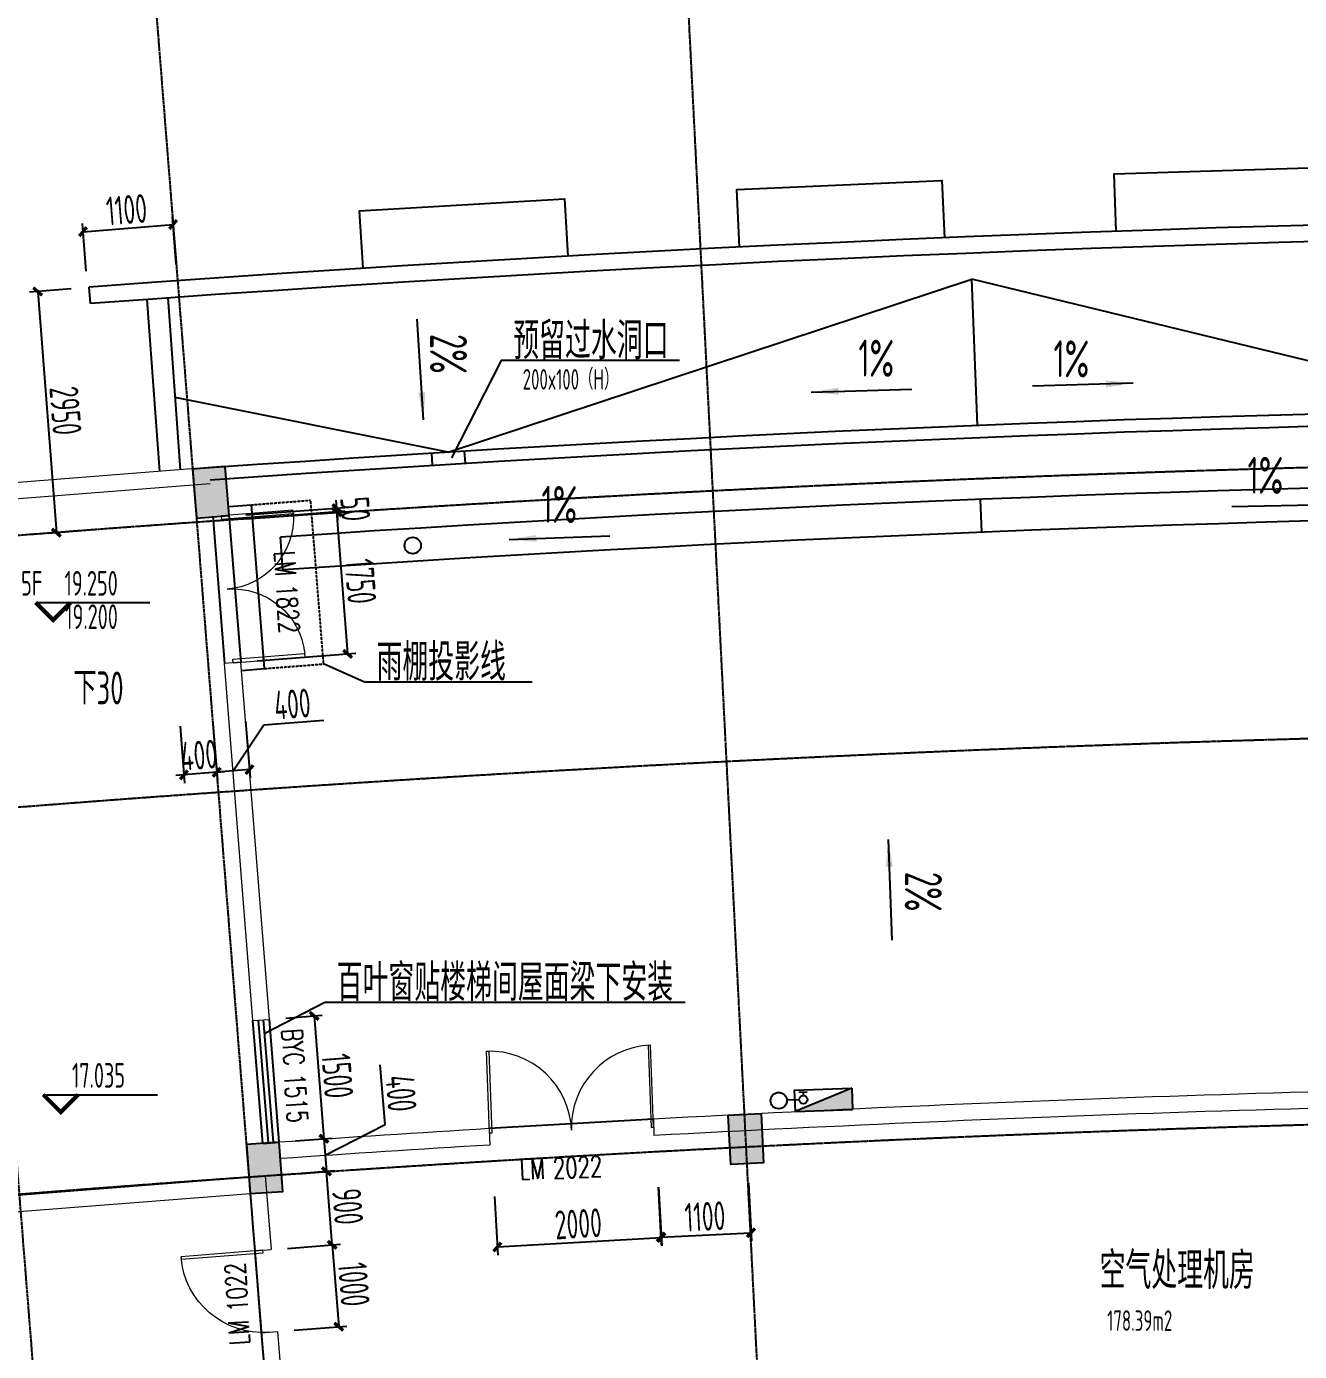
# Model space of a CAD drawing. Header units: millimetres. Extents: x 11536546 to 24947533, y -12764720 to -6308891.
# Drawn here: x 11754336 to 11769832, y -6388363 to -6372229 of the extents above; entities that cross this region are included whole.
import ezdxf
from ezdxf.enums import TextEntityAlignment as Align

# ---------------------------------------------------------------- set-up
doc = ezdxf.new("R2010")
doc.units = ezdxf.units.MM
doc.header["$LTSCALE"] = 10
for name, pattern in [('A2-RG-AXIS$0$CENTER', [2, 1.25, -0.25, 0.25, -0.25]), ('A2-RG-AXIS$0$DOTE', [2.42, 2, -0.2, 0.02, -0.2]), ('A2-RI-F5$0$HIDDEN', [0.375, 0.25, -0.125])]:
    doc.linetypes.add(name, pattern=pattern)
for name, color, linetype in [('A2-RB-F5$0$A-DIMS-100', 1, 'Continuous'), ('A2-RG-AXIS$0$A-GRID', 1, 'A2-RG-AXIS$0$CENTER'), ('A2-RI-F5$0$$0$AUDIT_D_120618114340-341', 1, 'Continuous'), ('A2-RI-F5$0$$1$A-SYMB-AREA', 4, 'Continuous'), ('A2-RI-F5$0$$1$A-SYMB-NAME', 4, 'Continuous'), ('A2-RI-F5$0$$2$A-SYMB', 4, 'Continuous'), ('A2-RI-F5$0$0P-FE-FH-P', 41, 'A2-RI-F5$0$YJdef_FE-FH_LINE_F'), ('A2-RI-F5$0$0P-FE-FH-V', 141, 'Continuous'), ('A2-RI-F5$0$0P-FE-HY', 141, 'Continuous'), ('A2-RI-F5$0$A-GLAZ', 140, 'Continuous'), ('A2-RI-F5$0$A-HATH', 9, 'Continuous'), ('A2-RI-F5$0$A-ROOF-DRAN', 175, 'Continuous'), ('A2-RI-F5$0$A-ROOF-EDGE', 2, 'Continuous'), ('A2-RI-F5$0$A-SYMB', 4, 'Continuous'), ('A2-RI-F5$0$A-SYMB-AREA', 4, 'Continuous'), ('A2-RI-F5$0$A-SYMB-DOOR', 4, 'Continuous'), ('A2-RI-F5$0$A-SYMB-NAME', 4, 'Continuous'), ('A2-RI-F5$0$an-door', 2, 'Continuous'), ('A2-RI-F5$0$AUDIT_D_120618114340-408', 50, 'Continuous'), ('A2-RS-F5$0$A-HATH-GRAY', 8, 'Continuous'), ('A2-RS-F5$0$A-WALL-CONC', 6, 'Continuous')]:
    doc.layers.add(name, color=color, linetype=linetype)
doc.layers.add('A2-RI-F5$0$A-DOOR', color=32, linetype='Continuous', lineweight=5)
doc.layers.add('A2-RI-F5$0$A-WALL', color=7, linetype='Continuous', lineweight=5)
doc.styles.add('A2-RB-F5$0$XD2008', font='hzs.shx', dxfattribs={"width": 0.7, "bigfont": 'hztxt.shx'})
doc.styles.add('A2-RI-F5$0$$0$XD2008', font='hzs.shx', dxfattribs={"width": 0.7, "bigfont": 'hztxt.shx'})
doc.styles.add('A2-RI-F5$0$$1$ECADI', font='hzs.shx', dxfattribs={"width": 0.7, "bigfont": 'hztxt.shx'})
doc.styles.add('A2-RI-F5$0$ECADI', font='hzs.shx', dxfattribs={"width": 0.7, "bigfont": 'hztxt.shx'})
doc.styles.add('A2-RI-F5$0$ECADI-TXT', font='simplex.shx', dxfattribs={"bigfont": 'hztxt.shx'})
doc.styles.add('A2-RI-F5$0$hz1', font='hzs.shx', dxfattribs={"width": 0.75, "bigfont": 'hztxt.shx'})
doc.linetypes.add('A2-RI-F5$0$YJdef_FE-FH_LINE_F', pattern='A,4,-0.2,["F",A2-RI-F5$0$hz1,S=0.2,R=0,X=-0.1,Y=-0.1],-0.1', length=4.3)
doc.dimstyles.new('A2-RB-F5$0$XD100$0', dxfattribs={"dimscale": 100, "dimtxt": 3.5, "dimasz": 1, "dimexe": 1, "dimexo": 2, "dimgap": 0.5, "dimtad": 1, "dimdec": 0, "dimdsep": 46, "dimtxsty": 'A2-RB-F5$0$XD2008', "dimblk1": 'A2-RB-F5$0$_ArchTick', "dimblk2": 'A2-RB-F5$0$_ArchTick', "dimsah": 1, "dimcen": 2.5, "dimclrt": 4, "dimaunit": 1, "dimadec": 0, "dimazin": 0, "dimtfac": 1, "dimtdec": 0, "dimtix": 1, "dimtmove": 1, "dimatfit": 3, "dimfxl": 0, "dimtolj": 1, "dimtzin": 0, "dimarcsym": 0})

# ---------------------------------------------------------------- blocks, each defined once
blk = doc.blocks.new('A2-RS-F5')
at = {"layer": 'A2-RS-F5$0$A-HATH-GRAY', "ltscale": 3}
h = blk.add_hatch(color=256, dxfattribs=at)
h.paths.add_polyline_path([(11842322, -6391691), (11842713, -6391773), (11842589, -6392360), (11842198, -6392278)])
h.paths.add_polyline_path([(11833592, -6389988), (11833986, -6390056), (11833883, -6390647), (11833489, -6390579)])
h.paths.add_polyline_path([(11824745, -6389130), (11824835, -6388536), (11825230, -6388596), (11825140, -6389190)])
h.paths.add_polyline_path([(11852697, -6394780), (11853087, -6394870), (11853221, -6394285), (11852832, -6394195)])
h.paths.add_polyline_path([(11847879, -6393631), (11848268, -6393725), (11848409, -6393141), (11848020, -6393048)])
h.paths.add_polyline_path([(11854621, -6386809), (11855011, -6386899), (11855146, -6386314), (11854756, -6386224)])
h.paths.add_polyline_path([(11849801, -6385659), (11850189, -6385753), (11850330, -6385169), (11849941, -6385076)])
h.paths.add_polyline_path([(11850762, -6402796), (11851151, -6402890), (11851291, -6402306), (11850902, -6402213)])
h.paths.add_polyline_path([(11845946, -6401652), (11846335, -6401745), (11846475, -6401162), (11846086, -6401068)])
h.paths.add_polyline_path([(11840458, -6400444), (11840849, -6400527), (11840973, -6399940), (11840581, -6399857)])
h.paths.add_polyline_path([(11831998, -6398793), (11832391, -6398865), (11832498, -6398274), (11832105, -6398203)])
h.paths.add_polyline_path([(11823494, -6397385), (11823890, -6397445), (11823979, -6396852), (11823584, -6396792)])
h.paths.add_polyline_path([(11793833, -6381539), (11794232, -6381564), (11794271, -6380965), (11793872, -6380940)])
h.paths.add_polyline_path([(11801616, -6382017), (11802015, -6382043), (11802054, -6381444), (11801655, -6381419)])
h.paths.add_polyline_path([(11801857, -6378275), (11802256, -6378301), (11802294, -6377702), (11801895, -6377676)])
h.paths.add_polyline_path([(11794074, -6377796), (11794473, -6377822), (11794512, -6377223), (11794112, -6377197)])
h.paths.add_polyline_path([(11800792, -6394842), (11801191, -6394867), (11801229, -6394268), (11800830, -6394243)])
h.paths.add_polyline_path([(11793208, -6394376), (11793607, -6394402), (11793646, -6393803), (11793247, -6393778)])
h.paths.add_polyline_path([(11801032, -6391099), (11801431, -6391125), (11801470, -6390526), (11801071, -6390500)])
h.paths.add_polyline_path([(11793782, -6385445), (11794182, -6385471), (11794143, -6386069), (11793744, -6386044)])
h.paths.add_polyline_path([(11789498, -6385266), (11789898, -6385280), (11789877, -6385880), (11789477, -6385866)])
h.paths.add_polyline_path([(11780626, -6385086), (11781026, -6385086), (11781027, -6385686), (11780627, -6385686)])
h.paths.add_polyline_path([(11771756, -6385156), (11772156, -6385150), (11772167, -6385749), (11771767, -6385756)])
h.paths.add_polyline_path([(11762877, -6385486), (11763277, -6385465), (11763307, -6386064), (11762908, -6386085)])
h.paths.add_polyline_path([(11789181, -6394211), (11789581, -6394225), (11789602, -6393625), (11789202, -6393611)])
h.paths.add_polyline_path([(11780564, -6394035), (11780964, -6394037), (11780967, -6393437), (11780567, -6393435)])
h.paths.add_polyline_path([(11771944, -6394106), (11772344, -6394097), (11772331, -6393497), (11771931, -6393506)])
h.paths.add_polyline_path([(11752786, -6395149), (11753185, -6395118), (11753137, -6394520), (11752739, -6394551)])
h.paths.add_polyline_path([(11756405, -6378216), (11756804, -6378185), (11756756, -6377587), (11756357, -6377618)])
h.paths.add_polyline_path([(11793449, -6390634), (11793848, -6390659), (11793887, -6390061), (11793487, -6390035)])
h.paths.add_polyline_path([(11763331, -6394424), (11763730, -6394404), (11763700, -6393805), (11763300, -6393825)])
h.paths.add_polyline_path([(11751470, -6378602), (11751869, -6378570), (11751821, -6377972), (11751422, -6378003)])
h.paths.add_polyline_path([(11757057, -6386441), (11757456, -6386413), (11757410, -6385815), (11757012, -6385843)])
h.paths.add_polyline_path([(11752124, -6386826), (11752523, -6386794), (11752475, -6386196), (11752077, -6386228)])
h.paths.add_polyline_path([(11757522, -6394777), (11757921, -6394747), (11757872, -6394149), (11757473, -6394179)])
at = {"layer": 'A2-RS-F5$0$A-WALL-CONC'}
blk.add_lwpolyline([(11762877, -6385486), (11763277, -6385465), (11763307, -6386064), (11762908, -6386085)], close=True, dxfattribs=at)
for points in [[(11756405, -6378216), (11756804, -6378185), (11756756, -6377587), (11756357, -6377618)], [(11757057, -6386441), (11757456, -6386413), (11757410, -6385815), (11757012, -6385843)]]:
    blk.add_3dface(points, dxfattribs=at)
blk = doc.blocks.new('A2-RG-AXIS')
at = {"layer": 'A2-RG-AXIS$0$A-GRID', "linetype": 'A2-RG-AXIS$0$DOTE'}
for p, q in [((11764241.9, -6408445.8), (11762206, -6368297.4)), ((11755647.6, -6368696.2), (11757669.8, -6394116.9)), ((11756043.3, -6408979.7), (11752855.5, -6368906.3))]:
    blk.add_line(p, q, dxfattribs=at)
for radius in [323300, 316700, 313400, 308700]:
    blk.add_arc((11778730.7, -6694178.7), radius, 75.589285, 95.407644, dxfattribs=at)
blk = doc.blocks.new('A2-RI-F5$0$A$C2779201F')
for points in [[(0, 0), (0, 1000), (30, 1000), (30, 0)], [(2000, 0), (2000, 1000), (1970, 1000), (1970, 0)]]:
    blk.add_lwpolyline(points, close=True)
for centre, start, end in [((0, 0), 0, 90), ((2000, 0), 90, 180)]:
    blk.add_arc(centre, 1000, start, end)
blk = doc.blocks.new('A2-RI-F5$0$A$C52472CCE')
blk.add_lwpolyline([(0, 0), (0, 1000), (30, 1000), (30, 0)], close=True)
blk.add_arc((0, 0), 1000, 0, 90)
blk = doc.blocks.new('A2-RI-F5$0$5erhfh')
at = {"layer": 'A2-RI-F5$0$A-SYMB-AREA', "style": 'A2-RI-F5$0$ECADI', "width": 0.7}
blk.add_attdef('340M2', text='', height=2.5, dxfattribs=at).set_placement((0, 1.25), align=Align.MIDDLE_LEFT)
at = {"layer": 'A2-RI-F5$0$A-SYMB-NAME', "style": 'A2-RI-F5$0$ECADI', "width": 0.7}
blk.add_attdef('CHINESENAME', (-12.29, 3.09), '', height=4.5, dxfattribs=at)
blk = doc.blocks.new('A2-RI-F5$0$$2$ECADI-TAG-HGHT（国标）')
at = {"color": 1}
blk.add_line((-2.12, 2.12), (11.77, 2.12), dxfattribs=at)
at = {"color": 1, "const_width": 0.5}
blk.add_lwpolyline([(-2.12, 2.12), (0, 0), (2.12, 2.12)], dxfattribs=at)
at = {"style": 'A2-RI-F5$0$$0$XD2008', "width": 0.7}
blk.add_attdef('FL', text='', height=3, dxfattribs=at).set_placement((-2.69, 2.97), align=Align.RIGHT)
for tag, p in [('F.F.L.', (2.28, 2.97)), ('T.O.S.', (2.28, -1.1))]:
    blk.add_attdef(tag, p, '', height=3, dxfattribs=at)
blk = doc.blocks.new('A2-RI-F5$0$ECADI-TAG-DOOR')
blk = doc.blocks.new('A2-RI-F5$0$$0$5erhfh')
at = {"layer": 'A2-RI-F5$0$$1$A-SYMB-AREA', "style": 'A2-RI-F5$0$$1$ECADI', "width": 0.7}
blk.add_attdef('340M2', text='', height=2.5, dxfattribs=at).set_placement((0, 1.25), align=Align.MIDDLE_LEFT)
at = {"layer": 'A2-RI-F5$0$$1$A-SYMB-NAME', "style": 'A2-RI-F5$0$$1$ECADI', "width": 0.7}
blk.add_attdef('CHINESENAME', (-12.29, 3.09), '', height=4.5, dxfattribs=at)
blk = doc.blocks.new('A2-RI-F5$0$dfvdf')
at = {"layer": 'A2-RI-F5$0$A-DOOR', "extrusion": (0, 0, -1)}
for p, q in [((11322470, -6189197), (11322470, -6188320)), ((11322515, -6188320), (11322470, -6188320)), ((11322515, -6189197), (11322515, -6188320)), ((11324225, -6189197), (11324225, -6188320)), ((11324225, -6188320), (11324270, -6188320)), ((11324270, -6189197), (11324270, -6188320)), ((11322470, -6189197), (11322515, -6189197)), ((11324270, -6189197), (11324225, -6189197))]:
    blk.add_line(p, q, dxfattribs=at)
for centre, start, end in [((-11322493, -6189197), 91.4693, 180), ((-11324248, -6189197), 0, 88.5307)]:
    blk.add_arc(centre, 878, start, end, dxfattribs=at)
blk = doc.blocks.new('A2-RI-F5$0$A$C6F954C98')
at = {"extrusion": (0, 0, -1)}
blk.add_hatch(color=256, dxfattribs=at).paths.add_polyline_path([(-260, 700), (0, 0), (0, 700)])
for p, q in [((260, 700), (0, 700)), ((0, 0), (0, 700)), ((260, 700), (0, 0)), ((260, 0), (260, 700)), ((260, 0), (0, 0)), ((231, 106, 0), (191, 106, 0)), ((231, 156, 0), (231, 56, 0))]:
    blk.add_line(p, q, dxfattribs=at)
blk.add_circle((-141, 106, 0), 50, dxfattribs=at)
blk = doc.blocks.new('A2-RI-F5')
at = {"layer": 'A2-RI-F5$0$$0$AUDIT_D_120618114340-341'}
for p, q in [((11759168, -6377017), (11759091, -6375792)), ((11767808, -6376573), (11766581, -6376610)), ((11763888, -6376682), (11765115, -6376647)), ((11770236, -6378052), (11769008, -6378079)), ((11760210, -6378476), (11761437, -6378433)), ((11764826, -6382128), (11764869, -6383355))]:
    blk.add_line(p, q, dxfattribs=at)
at = {"layer": 'A2-RI-F5$0$$0$AUDIT_D_120618114340-341', "extrusion": (0, 0, -1)}
for points in [[(-11767474, -6376539), (-11767476, -6376623), (-11767812, -6376573)], [(-11759191, -6376683), (-11759107, -6376687), (-11759168, -6377021)], [(-11764219, -6376628), (-11764222, -6376712), (-11763884, -6376682)], [(-11760541, -6378421), (-11760545, -6378505), (-11760207, -6378477)], [(-11764881, -6382459), (-11764797, -6382462), (-11764825, -6382124)]]:
    blk.add_solid(points, dxfattribs=at)
at = {"layer": 'A2-RI-F5$0$0P-FE-FH-P'}
blk.add_line((11763742, -6385299, 0), (11763593, -6385304, 0), dxfattribs=at)
at = {"layer": 'A2-RI-F5$0$0P-FE-FH-V'}
blk.add_circle((11763493, -6385308, 0), 100, dxfattribs=at)
at = {"layer": 'A2-RI-F5$0$A-GLAZ'}
for p, q in [((11757211, -6385829), (11757092, -6384333)), ((11757281, -6385823), (11757162, -6384328)), ((11757341, -6385820), (11757222, -6384325)), ((11757411, -6385815), (11757292, -6384320))]:
    blk.add_line(p, q, dxfattribs=at)
at = {"layer": 'A2-RI-F5$0$A-HATH', "linetype": 'A2-RI-F5$0$HIDDEN'}
for p, q in [((11757076, -6378054), (11757794, -6377997)), ((11757953, -6379991), (11757794, -6377997)), ((11757235, -6380048), (11757953, -6379991))]:
    blk.add_line(p, q, dxfattribs=at)
at = {"layer": 'A2-RI-F5$0$A-HATH', "color": 1}
blk.add_line((11757211, -6385829), (11757411, -6385815), dxfattribs=at)
at = {"layer": 'A2-RI-F5$0$A-ROOF-DRAN'}
for p, q in [((11759469, -6377414), (11765842, -6375305)), ((11765914, -6377088), (11765842, -6375305)), ((11772363, -6376893), (11765842, -6375305)), ((11759469, -6377414), (11756144, -6376746)), ((11759678, -6377551), (11759669, -6377402)), ((11759279, -6377576), (11759270, -6377426)), ((11765967, -6378387), (11765950, -6377987)), ((11757458, -6378845), (11757426, -6378447))]:
    blk.add_line(p, q, dxfattribs=at)
blk.add_circle((11759038, -6378549), 100, dxfattribs=at)
for radius, start, end in [(316450, 87.24265, 93.86023), (316050, 87.24385, 93.85936)]:
    blk.add_arc((11778731, -6694179), radius, start, end, dxfattribs=at)
at = {"layer": 'A2-RI-F5$0$A-ROOF-EDGE'}
for p, q in [((11755114, -6375603), (11755099, -6375403)), ((11755958, -6377646), (11755806, -6375552)), ((11756056, -6375534), (11756207, -6377626))]:
    blk.add_line(p, q, dxfattribs=at)
for points in [[(11767601, -6374723), (11767577, -6374023), (11770076, -6373946), (11770095, -6374645)], [(11763016, -6374915), (11762982, -6374216), (11765480, -6374103), (11765509, -6374802)], [(11758435, -6375174), (11758391, -6374475), (11760887, -6374326), (11760926, -6375025)]]:
    blk.add_lwpolyline(points, dxfattribs=at)
for centre, radius, start, end in [((11778731, -6694179), 319650, 76.75688, 94.23968), ((11778731, -6694179), 319450, 76.75688, 94.23968), ((11778730, -6694179), 317350, 87.22277, 94.00603), ((11778730, -6694179), 317200, 87.22321, 94.00603)]:
    blk.add_arc(centre, radius, start, end, dxfattribs=at)
at = {"layer": 'A2-RI-F5$0$A-SYMB'}
for points in [[(11762286, -6376298), (11760116, -6376298), (11759511, -6377481)], [(11760490, -6380212), (11758452, -6380212), (11757953, -6379991)], [(11762352, -6384112), (11757967, -6384112), (11757231, -6384497)]]:
    blk.add_lwpolyline(points, dxfattribs=at)
at = {"layer": 'A2-RI-F5$0$A-WALL'}
for p, q in [((11756756, -6377584), (11751422, -6378001)), ((11756572, -6377798), (11751637, -6378185)), ((11756946, -6379971), (11756746, -6379986)), ((11757092, -6384333), (11756746, -6379986)), ((11757292, -6384320), (11756946, -6379971)), ((11757092, -6384333), (11757292, -6384320)), ((11761967, -6385534), (11761973, -6385734)), ((11759969, -6385649), (11759977, -6385849)), ((11752307, -6386610), (11757243, -6386226)), ((11757243, -6386226), (11757314, -6387123)), ((11752331, -6386809), (11757059, -6386441)), ((11757059, -6386441), (11757115, -6387139)), ((11757115, -6387139), (11757314, -6387123)), ((11757194, -6388136), (11757393, -6388120)), ((11757194, -6388136), (11757673, -6394164)), ((11757393, -6388120), (11757905, -6394552))]:
    blk.add_line(p, q, dxfattribs=at)
for radius, start, end in [(309100, 90.62031, 93.10898), (308900, 90.62031, 93.10976), (309100, 93.47982, 93.95509), (308900, 93.48061, 93.95458)]:
    blk.add_arc((11778731, -6694179), radius, start, end, dxfattribs=at)
at = {"layer": 'A2-RI-F5$0$an-door'}
for p, q in [((11761967, -6385534), (11759969, -6385649)), ((11757115, -6387139), (11757194, -6388136))]:
    blk.add_line(p, q, dxfattribs=at)
at = {"layer": 'A2-RI-F5$0$AUDIT_D_120618114340-408'}
for p, q in [((11756797, -6378076), (11757076, -6378054)), ((11757235, -6380048), (11757076, -6378054)), ((11756749, -6379986), (11756607, -6378192)), ((11756948, -6379970), (11756805, -6378176)), ((11756956, -6380070), (11757235, -6380048))]:
    blk.add_line(p, q, dxfattribs=at)
ref = blk.add_blockref('A2-RI-F5$0$5erhfh', (11761491, -6376590), dxfattribs=dict(xscale=100, yscale=100, zscale=100))
ref.add_attrib('340M2', '200x100（H）', (11760376, -6376651), dxfattribs={"layer": 'A2-RI-F5$0$A-SYMB-AREA', "height": 250, "style": 'A2-RI-F5$0$ECADI', "width": 0.7})
ref.add_attrib('CHINESENAME', '预留过水洞口', (11760261, -6376281), dxfattribs={"layer": 'A2-RI-F5$0$A-SYMB-NAME', "height": 450, "style": 'A2-RI-F5$0$ECADI', "width": 0.7})
ref = blk.add_blockref('A2-RI-F5$0$5erhfh', (11758896, -6376504), dxfattribs=dict(xscale=99.99999999968374, yscale=99.99999999968374, zscale=99.99999999968374, rotation=269.5617199320547))
ref.add_attrib('CHINESENAME', '2%%%', (11759250, -6375972), dxfattribs={"layer": 'A2-RI-F5$0$A-SYMB-NAME', "height": 450, "rotation": 269.5617, "style": 'A2-RI-F5$0$ECADI', "width": 0.7})
ref = blk.add_blockref('A2-RI-F5$0$5erhfh', (11764994, -6376847), dxfattribs=dict(xscale=99.99999999968374, yscale=99.99999999968374, zscale=99.99999999968374, rotation=359.5617199320547))
ref.add_attrib('CHINESENAME', '1%%%', (11764461, -6376492), dxfattribs={"layer": 'A2-RI-F5$0$A-SYMB-NAME', "height": 450, "rotation": 359.5617, "style": 'A2-RI-F5$0$ECADI', "width": 0.7})
ref = blk.add_blockref('A2-RI-F5$0$5erhfh', (11767369, -6376854), dxfattribs=dict(xscale=99.99999999968374, yscale=99.99999999968374, zscale=99.99999999968374, rotation=359.5617199320547))
ref.add_attrib('CHINESENAME', '1%%%', (11766836, -6376500), dxfattribs={"layer": 'A2-RI-F5$0$A-SYMB-NAME', "height": 450, "rotation": 359.5617, "style": 'A2-RI-F5$0$ECADI', "width": 0.7})
ref = blk.add_blockref('A2-RI-F5$0$5erhfh', (11769730, -6378272), dxfattribs=dict(xscale=99.99999999968374, yscale=99.99999999968374, zscale=99.99999999968374, rotation=359.5617199320547))
ref.add_attrib('CHINESENAME', '1%%%', (11769198, -6377918), dxfattribs={"layer": 'A2-RI-F5$0$A-SYMB-NAME', "height": 450, "rotation": 359.5617, "style": 'A2-RI-F5$0$ECADI', "width": 0.7})
ref = blk.add_blockref('A2-RI-F5$0$5erhfh', (11761136, -6378626), dxfattribs=dict(xscale=99.99999999968374, yscale=99.99999999968374, zscale=99.99999999968374, rotation=359.5617199320547))
ref.add_attrib('CHINESENAME', '1%%%', (11760603, -6378272), dxfattribs={"layer": 'A2-RI-F5$0$A-SYMB-NAME', "height": 450, "rotation": 359.5617, "style": 'A2-RI-F5$0$ECADI', "width": 0.7})
ref = blk.add_blockref('A2-RI-F5$0$5erhfh', (11759827, -6380504), dxfattribs=dict(xscale=100, yscale=100, zscale=100))
ref.add_attrib('CHINESENAME', '雨棚投影线', (11758597, -6380195), dxfattribs={"layer": 'A2-RI-F5$0$A-SYMB-NAME', "height": 450, "style": 'A2-RI-F5$0$ECADI', "width": 0.7})
ref = blk.add_blockref('A2-RI-F5$0$$0$5erhfh', (11756481, -6381529), dxfattribs=dict(xscale=100, yscale=100, zscale=100))
ref.add_attrib('CHINESENAME', '下30', (11754907, -6380483), dxfattribs={"layer": 'A2-RI-F5$0$$1$A-SYMB-NAME', "height": 400, "style": 'A2-RI-F5$0$$1$ECADI', "width": 0.7})
ref = blk.add_blockref('A2-RI-F5$0$5erhfh', (11764676, -6383053), dxfattribs=dict(xscale=99.99999999968374, yscale=99.99999999968374, zscale=99.99999999968374, rotation=269.5617199320547))
ref.add_attrib('CHINESENAME', '2%%%', (11765030, -6382521), dxfattribs={"layer": 'A2-RI-F5$0$A-SYMB-NAME', "height": 450, "rotation": 269.5617, "style": 'A2-RI-F5$0$ECADI', "width": 0.7})
ref = blk.add_blockref('A2-RI-F5$0$5erhfh', (11759341, -6384405), dxfattribs=dict(xscale=100, yscale=100, zscale=100))
ref.add_attrib('CHINESENAME', '百叶窗贴楼梯间屋面梁下安装', (11758112, -6384096), dxfattribs={"layer": 'A2-RI-F5$0$A-SYMB-NAME', "height": 450, "style": 'A2-RI-F5$0$ECADI', "width": 0.7})
ref = blk.add_blockref('A2-RI-F5$0$5erhfh', (11768283, -6390236), dxfattribs=dict(xscale=100, yscale=100, zscale=100))
ref.add_attrib('340M2', '178.39m2', (11767491, -6388112), dxfattribs={"layer": 'A2-RI-F5$0$A-SYMB-AREA', "height": 250, "style": 'A2-RI-F5$0$ECADI', "width": 0.7})
ref.add_attrib('CHINESENAME', '空气处理机房', (11767398, -6387602), dxfattribs={"layer": 'A2-RI-F5$0$A-SYMB-NAME', "height": 450, "style": 'A2-RI-F5$0$ECADI', "width": 0.7})
at = {"layer": 'A2-RI-F5$0$$2$A-SYMB'}
ref = blk.add_blockref('A2-RI-F5$0$$2$ECADI-TAG-HGHT（国标）', (11754660, -6379456), dxfattribs=dict(at, xscale=100, yscale=100, zscale=100))
ref.add_attrib('F.F.L.', '19.250', (11754798, -6379159), dxfattribs={"layer": '0', "height": 300, "style": 'A2-RI-F5$0$$0$XD2008', "width": 0.7})
ref.add_attrib('T.O.S.', '19.200', (11754807, -6379566), dxfattribs={"layer": '0', "height": 300, "style": 'A2-RI-F5$0$$0$XD2008', "width": 0.7})
ref.add_attrib('FL', '5F', dxfattribs={"layer": '0', "height": 300, "style": 'A2-RI-F5$0$$0$XD2008', "width": 0.7}).set_placement((11754529, -6379159), align=Align.RIGHT)
ref = blk.add_blockref('A2-RI-F5$0$$2$ECADI-TAG-HGHT（国标）', (11754752, -6385448), dxfattribs=dict(at, xscale=100, yscale=100, zscale=100))
ref.add_attrib('F.F.L.', '17.035', (11754889, -6385151), dxfattribs={"layer": '0', "height": 300, "style": 'A2-RI-F5$0$$0$XD2008', "width": 0.7})
at = {"layer": 'A2-RI-F5$0$0P-FE-HY', "xscale": -1, "rotation": 272.1761152538535}
blk.add_blockref('A2-RI-F5$0$A$C6F954C98', (11763692, -6385441), dxfattribs=at)
at = {"layer": 'A2-RI-F5$0$A-DOOR'}
for name, p, rotation in [('A2-RI-F5$0$dfvdf', (17011162, 5407196), 274.6328433318953), ('A2-RI-F5$0$A$C2779201F', (11759971, -6385706), 2.080137995462094)]:
    blk.add_blockref(name, p, dxfattribs=dict(at, rotation=rotation))
at = {"layer": 'A2-RI-F5$0$A-DOOR', "xscale": -0.9999999999999993, "rotation": 94.44762071450997}
blk.add_blockref('A2-RI-F5$0$A$C52472CCE', (11757214, -6387131), dxfattribs=at)
at = {"layer": 'A2-RI-F5$0$A-SYMB-DOOR'}
ref = blk.add_blockref('A2-RI-F5$0$ECADI-TAG-DOOR', (11756658, -6379209), dxfattribs=dict(at, xscale=99.99999999929805, yscale=99.99999999929805, zscale=99.99999999929805, rotation=273.8232281912934))
ref.add_attrib('门窗主编号1', 'LM', dxfattribs={"height": 250, "rotation": 273.8232, "style": 'A2-RI-F5$0$ECADI-TXT', "width": 0.7}).set_placement((11757370, -6378931), align=Align.RIGHT)
ref.add_attrib('门窗主编号2', '1822', (11757372, -6379030, 333), dxfattribs={"height": 250, "rotation": 273.8232, "style": 'A2-RI-F5$0$ECADI-TXT', "width": 0.7})
ref = blk.add_blockref('A2-RI-F5$0$ECADI-TAG-DOOR', (11756759, -6385167), dxfattribs=dict(at, xscale=99.99999999929805, yscale=99.99999999929805, zscale=99.99999999929805, rotation=273.8232281912934))
ref.add_attrib('门窗主编号1', 'BYC', dxfattribs={"height": 250, "rotation": 273.8232, "style": 'A2-RI-F5$0$ECADI-TXT', "width": 0.7}).set_placement((11757471, -6384889), align=Align.RIGHT)
ref.add_attrib('门窗主编号2', '1515', (11757473, -6384988, 333), dxfattribs={"height": 250, "rotation": 273.8232, "style": 'A2-RI-F5$0$ECADI-TXT', "width": 0.7})
ref = blk.add_blockref('A2-RI-F5$0$ECADI-TAG-DOOR', (11760914, -6386975), dxfattribs=dict(at, xscale=99.99999999833314, yscale=99.99999999833314, zscale=99.99999999833314, rotation=2.614174754697071))
ref.add_attrib('门窗主编号1', 'LM', dxfattribs={"height": 250, "rotation": 2.6142, "style": 'A2-RI-F5$0$ECADI-TXT', "width": 0.7}).set_placement((11760651, -6386258), align=Align.RIGHT)
ref.add_attrib('门窗主编号2', '2022', (11760750, -6386258, 333), dxfattribs={"height": 250, "rotation": 2.6142, "style": 'A2-RI-F5$0$ECADI-TXT', "width": 0.7})
ref = blk.add_blockref('A2-RI-F5$0$ECADI-TAG-DOOR', (11757751, -6387695), dxfattribs=dict(at, xscale=99.99999999833314, yscale=99.99999999833314, zscale=99.99999999833314, rotation=93.61417475469702))
ref.add_attrib('门窗主编号1', 'LM', dxfattribs={"height": 250, "rotation": 93.6142, "style": 'A2-RI-F5$0$ECADI-TXT', "width": 0.7}).set_placement((11757038, -6387970), align=Align.RIGHT)
ref.add_attrib('门窗主编号2', '1022', (11757036, -6387871, 333), dxfattribs={"height": 250, "rotation": 93.6142, "style": 'A2-RI-F5$0$ECADI-TXT', "width": 0.7})
blk = doc.blocks.new('A2-RB-F5$0$_ArchTick')
at = {"color": 0, "linetype": 'ByBlock', "const_width": 0.4}
blk.add_lwpolyline([(-0.5, -0.5), (0.5, 0.5)], dxfattribs=at)
blk = doc.blocks.new('*D899')
at = {"layer": 'A2-RB-F5$0$A-DIMS-100', "color": 0, "lineweight": -2, "transparency": 16777216}
for p, q in [((11756604, -6380719), (11756659, -6381410)), ((11756850, -6381294), (11757226, -6380732)), ((11757003, -6380687), (11757058, -6381378)), ((11757226, -6380732), (11757954, -6380674)), ((11757050, -6381278), (11756651, -6381310))]:
    blk.add_line(p, q, dxfattribs=at)
at = {"layer": 'Defpoints', "color": 0, "transparency": 16777216}
for p in [(11756588, -6380519), (11756987, -6380488), (11756651, -6381310)]:
    blk.add_point(p, dxfattribs=at)
at = {"layer": 'A2-RB-F5$0$A-DIMS-100', "color": 0, "lineweight": -2, "transparency": 16777216, "xscale": 100, "yscale": 100, "zscale": 100}
for p, rotation in [((11756651, -6381310), 184.5482656226966), ((11757050, -6381278), 4.548265622696617)]:
    blk.add_blockref('A2-RB-F5$0$_ArchTick', p, dxfattribs=dict(at, rotation=rotation))
at = {"layer": 'A2-RB-F5$0$A-DIMS-100', "color": 4, "transparency": 16777216, "insert": (11757572, -6380479), "char_height": 350, "attachment_point": 5, "rotation": 4.5483, "style": 'A2-RB-F5$0$XD2008'}
blk.add_mtext('\\A1;400', dxfattribs=at)
blk = doc.blocks.new('*D794')
at = {"layer": 'A2-RB-F5$0$A-DIMS-100', "color": 0, "lineweight": -2, "transparency": 16777216}
for p, q in [((11756205, -6380750), (11756260, -6381442)), ((11756604, -6380719), (11756659, -6381410)), ((11756252, -6381342), (11756153, -6381350)), ((11756651, -6381310), (11756252, -6381342)), ((11756651, -6381310), (11756751, -6381302))]:
    blk.add_line(p, q, dxfattribs=at)
at = {"layer": 'Defpoints', "color": 0, "transparency": 16777216}
for p in [(11756189, -6380551), (11756588, -6380519), (11756252, -6381342)]:
    blk.add_point(p, dxfattribs=at)
at = {"layer": 'A2-RB-F5$0$A-DIMS-100', "color": 0, "lineweight": -2, "transparency": 16777216, "xscale": 100, "yscale": 100, "zscale": 100}
for p, rotation in [((11756252, -6381342), 4.548265622675466), ((11756651, -6381310), 184.5482656226755)]:
    blk.add_blockref('A2-RB-F5$0$_ArchTick', p, dxfattribs=dict(at, rotation=rotation))
at = {"layer": 'A2-RB-F5$0$A-DIMS-100', "color": 4, "transparency": 16777216, "insert": (11756434, -6381102), "char_height": 350, "attachment_point": 5, "rotation": 4.5483, "style": 'A2-RB-F5$0$XD2008'}
blk.add_mtext('\\A1;400', dxfattribs=at)
blk = doc.blocks.new('*D797')
at = {"layer": 'A2-RB-F5$0$A-DIMS-100', "color": 0, "lineweight": -2, "transparency": 16777216}
for p, q in [((11755062, -6375210), (11755016, -6374628)), ((11755024, -6374728), (11756120, -6374640)), ((11756159, -6375123), (11756113, -6374541))]:
    blk.add_line(p, q, dxfattribs=at)
at = {"layer": 'Defpoints', "color": 0, "transparency": 16777216}
for p in [(11756120, -6374640), (11755078, -6375410), (11756175, -6375322)]:
    blk.add_point(p, dxfattribs=at)
at = {"layer": 'A2-RB-F5$0$A-DIMS-100', "color": 0, "lineweight": -2, "transparency": 16777216, "xscale": 100, "yscale": 100, "zscale": 100}
for p, rotation in [((11755024, -6374728), 184.5482656222465), ((11756120, -6374640), 4.548265622246523)]:
    blk.add_blockref('A2-RB-F5$0$_ArchTick', p, dxfattribs=dict(at, rotation=rotation))
at = {"layer": 'A2-RB-F5$0$A-DIMS-100', "color": 4, "transparency": 16777216, "insert": (11755554, -6374460), "char_height": 350, "attachment_point": 5, "rotation": 4.5483, "style": 'A2-RB-F5$0$XD2008'}
blk.add_mtext('\\A1;1100', dxfattribs=at)
blk = doc.blocks.new('*D806')
at = {"layer": 'A2-RB-F5$0$A-DIMS-100', "color": 0, "lineweight": -2, "transparency": 16777216}
for p, q in [((11754879, -6375425), (11754373, -6375464)), ((11754472, -6375456), (11754700, -6378393)), ((11755106, -6378362), (11754600, -6378401))]:
    blk.add_line(p, q, dxfattribs=at)
at = {"layer": 'Defpoints', "color": 0, "transparency": 16777216}
for p in [(11755078, -6375410), (11755306, -6378346), (11754700, -6378393)]:
    blk.add_point(p, dxfattribs=at)
at = {"layer": 'A2-RB-F5$0$A-DIMS-100', "color": 0, "lineweight": -2, "transparency": 16777216, "xscale": 100, "yscale": 100, "zscale": 100}
for p, rotation in [((11754472, -6375456), 94.43305191312088), ((11754700, -6378393), 274.4330519131209)]:
    blk.add_blockref('A2-RB-F5$0$_ArchTick', p, dxfattribs=dict(at, rotation=rotation))
at = {"layer": 'A2-RB-F5$0$A-DIMS-100', "color": 4, "transparency": 16777216, "insert": (11754811, -6376907), "char_height": 350, "attachment_point": 5, "rotation": 274.4331, "style": 'A2-RB-F5$0$XD2008'}
blk.add_mtext('\\A1;2950', dxfattribs=at)
blk = doc.blocks.new('*D827')
at = {"layer": 'A2-RB-F5$0$A-DIMS-100', "color": 0, "lineweight": -2, "transparency": 16777216}
for p, q in [((11762029, -6386362), (11762070, -6387075)), ((11760032, -6386477), (11760073, -6387190)), ((11760068, -6387090), (11762065, -6386975))]:
    blk.add_line(p, q, dxfattribs=at)
at = {"layer": 'Defpoints', "color": 0, "transparency": 16777216}
for p in [(11760021, -6386277), (11762018, -6386162), (11762065, -6386975)]:
    blk.add_point(p, dxfattribs=at)
at = {"layer": 'A2-RB-F5$0$A-DIMS-100', "color": 0, "lineweight": -2, "transparency": 16777216, "xscale": 100, "yscale": 100, "zscale": 100}
for p, rotation in [((11762065, -6386975), 3.296934819828782), ((11760068, -6387090), 183.2969348198288)]:
    blk.add_blockref('A2-RB-F5$0$_ArchTick', p, dxfattribs=dict(at, rotation=rotation))
at = {"layer": 'A2-RB-F5$0$A-DIMS-100', "color": 4, "transparency": 16777216, "insert": (11761053, -6386808), "char_height": 350, "attachment_point": 5, "rotation": 3.2969, "style": 'A2-RB-F5$0$XD2008'}
blk.add_mtext('\\A1;2000', dxfattribs=at)
blk = doc.blocks.new('*D828')
at = {"layer": 'A2-RB-F5$0$A-DIMS-100', "color": 0, "lineweight": -2, "transparency": 16777216}
for p, q in [((11762027, -6386362), (11762061, -6387070)), ((11763126, -6386309), (11763160, -6387017)), ((11762057, -6386970), (11763155, -6386917))]:
    blk.add_line(p, q, dxfattribs=at)
at = {"layer": 'Defpoints', "color": 0, "transparency": 16777216}
for p in [(11763116, -6386110), (11762018, -6386162), (11763155, -6386917)]:
    blk.add_point(p, dxfattribs=at)
at = {"layer": 'A2-RB-F5$0$A-DIMS-100', "color": 0, "lineweight": -2, "transparency": 16777216, "xscale": 100, "yscale": 100, "zscale": 100}
for p, rotation in [((11762057, -6386970), 182.7385203412858), ((11763155, -6386917), 2.738520341285776)]:
    blk.add_blockref('A2-RB-F5$0$_ArchTick', p, dxfattribs=dict(at, rotation=rotation))
at = {"layer": 'A2-RB-F5$0$A-DIMS-100', "color": 4, "transparency": 16777216, "insert": (11762595, -6386719), "char_height": 350, "attachment_point": 5, "rotation": 2.7385, "style": 'A2-RB-F5$0$XD2008'}
blk.add_mtext('\\A1;1100', dxfattribs=at)
blk = doc.blocks.new('*D853')
at = {"layer": 'A2-RB-F5$0$A-DIMS-100', "color": 0, "lineweight": -2, "transparency": 16777216}
for p, q in [((11757009, -6378223), (11758209, -6378128)), ((11758109, -6378136), (11758245, -6379869)), ((11757145, -6379955), (11758345, -6379861))]:
    blk.add_line(p, q, dxfattribs=at)
at = {"layer": 'Defpoints', "color": 0, "transparency": 16777216}
for p in [(11756810, -6378238), (11756946, -6379971), (11758245, -6379869)]:
    blk.add_point(p, dxfattribs=at)
at = {"layer": 'A2-RB-F5$0$A-DIMS-100', "color": 0, "lineweight": -2, "transparency": 16777216, "xscale": 100, "yscale": 100, "zscale": 100}
for p, rotation in [((11758109, -6378136), 94.4915961881052), ((11758245, -6379869), 274.4915961881052)]:
    blk.add_blockref('A2-RB-F5$0$_ArchTick', p, dxfattribs=dict(at, rotation=rotation))
at = {"layer": 'A2-RB-F5$0$A-DIMS-100', "color": 4, "transparency": 16777216, "insert": (11758402, -6378985), "char_height": 350, "attachment_point": 5, "rotation": 274.4916, "style": 'A2-RB-F5$0$XD2008'}
blk.add_mtext('\\A1;1750', dxfattribs=at)
blk = doc.blocks.new('*D854')
at = {"layer": 'A2-RB-F5$0$A-DIMS-100', "color": 0, "lineweight": -2, "transparency": 16777216}
for p, q in [((11758113, -6378095), (11758105, -6377995)), ((11757006, -6378174), (11758212, -6378088)), ((11757009, -6378224), (11758216, -6378138)), ((11758116, -6378145), (11758113, -6378095)), ((11758116, -6378145), (11758123, -6378245))]:
    blk.add_line(p, q, dxfattribs=at)
at = {"layer": 'Defpoints', "color": 0, "transparency": 16777216}
for p in [(11756806, -6378188), (11758113, -6378095), (11756810, -6378238)]:
    blk.add_point(p, dxfattribs=at)
at = {"layer": 'A2-RB-F5$0$A-DIMS-100', "color": 0, "lineweight": -2, "transparency": 16777216, "xscale": 100, "yscale": 100, "zscale": 100}
for p, rotation in [((11758113, -6378095), 274.0817281935046), ((11758116, -6378145), 94.08172819350462)]:
    blk.add_blockref('A2-RB-F5$0$_ArchTick', p, dxfattribs=dict(at, rotation=rotation))
at = {"layer": 'A2-RB-F5$0$A-DIMS-100', "color": 4, "transparency": 16777216, "insert": (11758339, -6378104), "char_height": 350, "attachment_point": 5, "rotation": 274.0817, "style": 'A2-RB-F5$0$XD2008'}
blk.add_mtext('\\A1;50', dxfattribs=at)
blk = doc.blocks.new('*D857')
at = {"layer": 'A2-RB-F5$0$A-DIMS-100', "color": 0, "lineweight": -2, "transparency": 16777216}
for p, q in [((11757513, -6387108), (11758157, -6387056)), ((11758057, -6387064), (11758137, -6388061)), ((11757593, -6388104), (11758236, -6388053))]:
    blk.add_line(p, q, dxfattribs=at)
at = {"layer": 'Defpoints', "color": 0, "transparency": 16777216}
for p in [(11757314, -6387123), (11758137, -6388061), (11757393, -6388120)]:
    blk.add_point(p, dxfattribs=at)
at = {"layer": 'A2-RB-F5$0$A-DIMS-100', "color": 0, "lineweight": -2, "transparency": 16777216, "xscale": 100, "yscale": 100, "zscale": 100}
for p, rotation in [((11758057, -6387064), 94.54826562267566), ((11758137, -6388061), 274.5482656226757)]:
    blk.add_blockref('A2-RB-F5$0$_ArchTick', p, dxfattribs=dict(at, rotation=rotation))
at = {"layer": 'A2-RB-F5$0$A-DIMS-100', "color": 4, "transparency": 16777216, "insert": (11758321, -6387545), "char_height": 350, "attachment_point": 5, "rotation": 274.5483, "style": 'A2-RB-F5$0$XD2008'}
blk.add_mtext('\\A1;1000', dxfattribs=at)
blk = doc.blocks.new('*D858')
at = {"layer": 'A2-RB-F5$0$A-DIMS-100', "color": 0, "lineweight": -2, "transparency": 16777216}
for p, q in [((11757442, -6386212), (11758086, -6386160)), ((11758057, -6387064), (11757986, -6386168)), ((11757513, -6387108), (11758157, -6387056))]:
    blk.add_line(p, q, dxfattribs=at)
at = {"layer": 'Defpoints', "color": 0, "transparency": 16777216}
for p in [(11757243, -6386227), (11757986, -6386168), (11757314, -6387123)]:
    blk.add_point(p, dxfattribs=at)
at = {"layer": 'A2-RB-F5$0$A-DIMS-100', "color": 0, "lineweight": -2, "transparency": 16777216, "xscale": 100, "yscale": 100, "zscale": 100}
for p, rotation in [((11757986, -6386168), 94.54826562248174), ((11758057, -6387064), 274.5482656224817)]:
    blk.add_blockref('A2-RB-F5$0$_ArchTick', p, dxfattribs=dict(at, rotation=rotation))
at = {"layer": 'A2-RB-F5$0$A-DIMS-100', "color": 4, "transparency": 16777216, "insert": (11758246, -6386598), "char_height": 350, "attachment_point": 5, "rotation": 274.5483, "style": 'A2-RB-F5$0$XD2008'}
blk.add_mtext('\\A1;900', dxfattribs=at)
blk = doc.blocks.new('*D869')
at = {"layer": 'A2-RB-F5$0$A-DIMS-100', "color": 0, "lineweight": -2, "transparency": 16777216}
for p, q in [((11757491, -6384304), (11757937, -6384269)), ((11757838, -6384277), (11757955, -6385772)), ((11757609, -6385799), (11758055, -6385764))]:
    blk.add_line(p, q, dxfattribs=at)
at = {"layer": 'Defpoints', "color": 0, "transparency": 16777216}
for p in [(11757292, -6384320), (11757955, -6385772), (11757409, -6385815)]:
    blk.add_point(p, dxfattribs=at)
at = {"layer": 'A2-RB-F5$0$A-DIMS-100', "color": 0, "lineweight": -2, "transparency": 16777216, "xscale": 100, "yscale": 100, "zscale": 100}
for p, rotation in [((11757838, -6384277), 94.49159618809627), ((11757955, -6385772), 274.4915961880963)]:
    blk.add_blockref('A2-RB-F5$0$_ArchTick', p, dxfattribs=dict(at, rotation=rotation))
at = {"layer": 'A2-RB-F5$0$A-DIMS-100', "color": 4, "transparency": 16777216, "insert": (11758121, -6385007), "char_height": 350, "attachment_point": 5, "rotation": 274.4916, "style": 'A2-RB-F5$0$XD2008'}
blk.add_mtext('\\A1;1500', dxfattribs=at)
blk = doc.blocks.new('*D870')
at = {"layer": 'A2-RB-F5$0$A-DIMS-100', "color": 0, "lineweight": -2, "transparency": 16777216}
for p, q in [((11758701, -6385601), (11758643, -6384873)), ((11757972, -6385971), (11758701, -6385601)), ((11757610, -6385799), (11758056, -6385764)), ((11757957, -6385772), (11757988, -6386171)), ((11757641, -6386198), (11758088, -6386163))]:
    blk.add_line(p, q, dxfattribs=at)
at = {"layer": 'Defpoints', "color": 0, "transparency": 16777216}
for p in [(11757411, -6385815), (11757442, -6386214), (11757988, -6386171)]:
    blk.add_point(p, dxfattribs=at)
at = {"layer": 'A2-RB-F5$0$A-DIMS-100', "color": 0, "lineweight": -2, "transparency": 16777216, "xscale": 100, "yscale": 100, "zscale": 100}
for p, rotation in [((11757957, -6385772), 94.49159618798504), ((11757988, -6386171), 274.491596187985)]:
    blk.add_blockref('A2-RB-F5$0$_ArchTick', p, dxfattribs=dict(at, rotation=rotation))
at = {"layer": 'A2-RB-F5$0$A-DIMS-100', "color": 4, "transparency": 16777216, "insert": (11758896, -6385219), "char_height": 350, "attachment_point": 5, "rotation": 274.4916, "style": 'A2-RB-F5$0$XD2008'}
blk.add_mtext('\\A1;400', dxfattribs=at)
blk = doc.blocks.new('A2-RB-F5')
at = {"layer": 'A2-RB-F5$0$A-DIMS-100'}
for p1, p2, distance, picture, middle in [((11755078.2, -6375409.5), (11756174.7, -6375322.3), 684.1, '*D797', (11755554.4, -6374459.6)), ((11756588.1, -6380519.3), (11756189.4, -6380551), 793.3, '*D794', (11756433.8, -6381101.7)), ((11757291.7, -6384319.5), (11757409.2, -6385815), 547.8, '*D869', (11758120.9, -6385006.7)), ((11762017.9, -6386162.1), (11763116.3, -6386109.5), -808.7, '*D828', (11762595, -6386718.8)), ((11760020.9, -6386277.1), (11762017.9, -6386162.1), -814, '*D827', (11761053.3, -6386807.6))]:
    dim = blk.add_aligned_dim(p1=p1, p2=p2, distance=distance, dimstyle='A2-RB-F5$0$XD100$0', dxfattribs=at)
    dim.commit()
    dim.dimension.update_dxf_attribs({"geometry": picture, "text_midpoint": middle})
for p1, p2, distance, text, picture, middle in [((11755078.2, -6375409.5), (11755305.9, -6378346.2), -607.5, '2950', '*D806', (11754810.7, -6376907.4)), ((11756809.7, -6378238.3), (11756806.1, -6378187.9), -1309.8, '50', '*D854', (11758338.8, -6378103.8)), ((11756809.7, -6378238.3), (11756945.8, -6379970.6), 1303.6, '1750', '*D853', (11758401.7, -6378984.7))]:
    dim = blk.add_aligned_dim(p1=p1, p2=p2, distance=distance, text=text, dimstyle='A2-RB-F5$0$XD100$0', dxfattribs=at)
    dim.commit()
    dim.dimension.update_dxf_attribs({"geometry": picture, "text_midpoint": middle})
for base, p1, p2, angle, picture, middle in [((11756651.1, -6381310.1), (11756986.9, -6380487.5), (11756588.1, -6380519.3), 184.54827, '*D899', (11757276.3, -6380727.8)), ((11757988.1, -6386170.8), (11757410.7, -6385814.9), (11757442, -6386213.7), 274.4916, '*D870', (11758696.6, -6385550.7))]:
    dim = blk.add_linear_dim(base=base, p1=p1, p2=p2, angle=angle, dimstyle='A2-RB-F5$0$XD100$0', dxfattribs=at)
    dim.commit()
    dim.dimension.update_dxf_attribs({"geometry": picture, "text_midpoint": middle, "dimtype": 129})
dim = blk.add_aligned_dim(p1=(11757314.1, -6387123.4), p2=(11757242.9, -6386227.5), distance=-745.5, text='900', dimstyle='A2-RB-F5$0$XD100$0', override={"dimtxsty": 'A2-RB-F5$0$XD2008', "dimblk1": 'A2-RB-F5$0$_ArchTick', "dimblk2": 'A2-RB-F5$0$_ArchTick'}, dxfattribs=at)
dim.commit()
dim.dimension.update_dxf_attribs({"geometry": '*D858', "text_midpoint": (11758245.9, -6386598.5)})
dim = blk.add_aligned_dim(p1=(11757314.1, -6387123.4), p2=(11757393.4, -6388120.2), distance=745.5, dimstyle='A2-RB-F5$0$XD100$0', override={"dimtxsty": 'A2-RB-F5$0$XD2008', "dimblk1": 'A2-RB-F5$0$_ArchTick', "dimblk2": 'A2-RB-F5$0$_ArchTick'}, dxfattribs=at)
dim.commit()
dim.dimension.update_dxf_attribs({"geometry": '*D857', "text_midpoint": (11758321.2, -6387544.9)})

msp = doc.modelspace()

# ---------------------------------------------------------------- block references
for name in ['A2-RG-AXIS', 'A2-RI-F5', 'A2-RB-F5', 'A2-RB-F5', 'A2-RS-F5']:
    msp.add_blockref(name, (0, 0))

doc.saveas('drawing.dxf')
